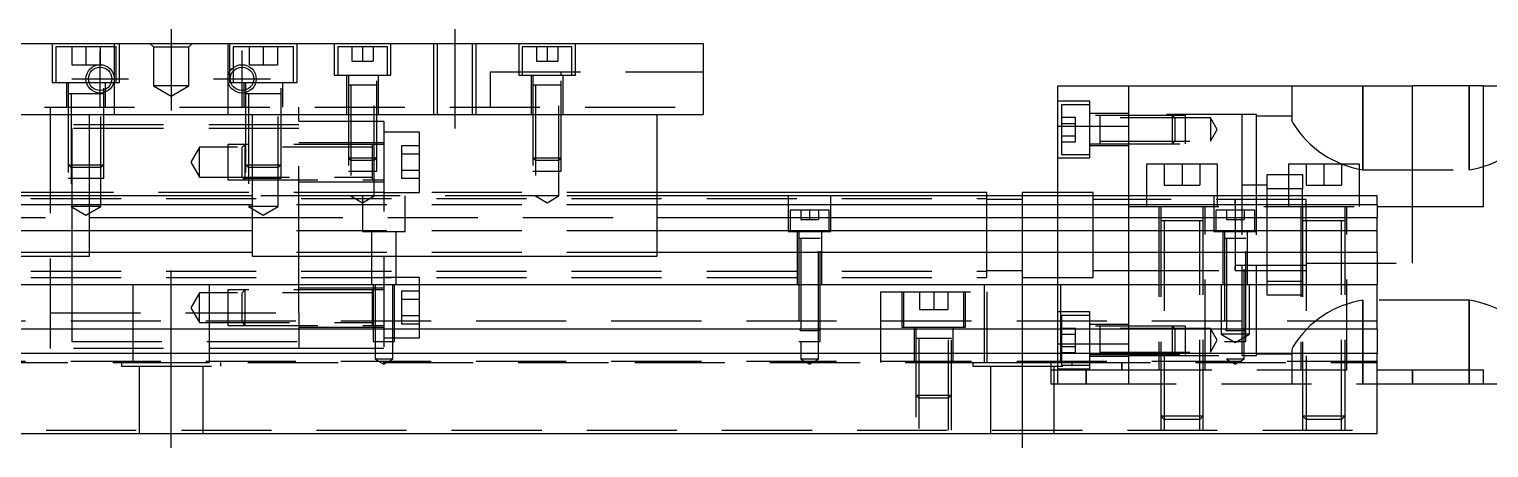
# Model space of a CAD drawing. Extents: x -10 to 540, y -258 to 102.
# Drawn here: x 150 to 355.7, y -224.1 to -165.1 of the extents above; entities that cross this region are included whole.
import ezdxf

# ---------------------------------------------------------------- set-up
doc = ezdxf.new("R2010")
doc.units = 0
doc.linetypes.add('CENTER', pattern=[50.8, 31.75, -6.35, 6.35, -6.35])
doc.linetypes.add('DASHED', pattern=[19.05, 12.7, -6.35])
doc.layers.get('0').update_dxf_attribs({"linetype": 'CONTINUOUS'})
doc.layers.add('CENTER', color=1, linetype='CENTER')

msp = doc.modelspace()

# ---------------------------------------------------------------- linework, layer by layer
at = {"color": 7, "linetype": 'CONTINUOUS'}
for p, q in [((95, -167.06), (245, -167.06)), ((245, -167.06), (245, -177.06)), ((295, -173.06), (305, -173.06)), ((295, -178.73029), (295, -173.06)), ((305, -173.06), (345, -173.06)), ((305, -188.56), (305, -173.06)), ((345, -190.06), (345, -173.06)), ((355, -173.06), (345, -173.06)), ((355, -190.06), (355, -173.06)), ((355, -173.06), (369, -173.06)), ((95, -177.06), (245, -177.06)), ((158.5, -197.06), (158.5, -177.06)), ((181.5, -197.06), (181.5, -177.06)), ((238.5, -197.06), (238.5, -177.06)), ((295, -178.73029), (305, -178.73029)), ((295, -188.56), (295, -178.73029)), ((317.5, -184.06), (307.5, -184.06)), ((307.5, -184.06), (307.5, -188.56)), ((317.5, -188.56), (317.5, -184.06)), ((337.5, -184.06), (327.5, -184.06)), ((327.5, -184.06), (327.5, -188.56)), ((337.5, -188.56), (337.5, -184.06)), ((181.5, -188.56), (158.5, -188.56)), ((285, -188.06), (238.5, -188.06)), ((340, -188.56), (238.5, -188.56)), ((285, -188.56), (285, -188.06)), ((290, -188.56), (290, -188.06)), ((295, -188.06), (290, -188.06)), ((320, -189.059994), (320, -199.060006)), ((320, -189.059994), (320, -189.81)), ((340, -189.812272), (340, -188.56)), ((181.5, -189.812272), (158.5, -189.812272)), ((340, -189.812272), (238.5, -189.812272)), ((320, -189.81), (320, -190.06)), ((321, -189.81), (320, -189.81)), ((320, -190.06), (320, -190.56)), ((324.5, -189.81), (321, -189.81)), ((327.5, -189.81), (324.5, -189.81)), ((329.5, -189.81), (327.5, -189.81)), ((330, -189.81), (329.5, -189.81)), ((340, -189.812272), (340, -191.58668)), ((340, -190.06), (355, -190.06)), ((158.5, -191.58668), (181.5, -191.58668)), ((238.5, -191.58668), (340, -191.58668)), ((320, -191.86), (320, -193.56)), ((340, -193.483076), (340, -191.58668)), ((181.5, -193.483076), (158.5, -193.483076)), ((340, -193.483076), (238.5, -193.483076)), ((320, -193.56), (320, -198.31)), ((320, -194.06), (320, -199.060006)), ((340, -196.537372), (340, -193.483076)), ((101.5, -197.06), (158.5, -197.06)), ((181.5, -196.537372), (158.5, -196.537372)), ((181.5, -197.06), (238.5, -197.06)), ((340, -196.537372), (238.5, -196.537372)), ((340, -196.537372), (340, -201.06)), ((320, -198.31), (330, -198.31)), ((0, -201.06), (340, -201.06)), ((340, -207.36), (340, -201.06)), ((340, -207.36), (0, -207.36)), ((340, -207.36), (340, -210.76)), ((340, -210.76), (0, -210.76)), ((340, -222.06), (340, -210.76)), ((340, -213.06), (355, -213.06)), ((345, -215.06), (345, -213.06)), ((355, -215.06), (355, -213.06)), ((340, -215.06), (345, -215.06)), ((345, -215.06), (355, -215.06)), ((355, -215.06), (369, -215.06)), ((0, -222.06), (340, -222.06))]:
    msp.add_line(p, q, dxfattribs=at)
at = {"color": 3, "linetype": 'DASHED'}
for p, q in [((153.25, -167.06), (153.25, -172.56)), ((162.25, -167.56), (153.75, -167.56)), ((153.75, -167.56), (153.75, -172.56)), ((156, -167.56), (156, -170.06)), ((158, -167.56), (158, -170.06)), ((160, -167.56), (160, -170.06)), ((162, -167.06), (162, -177.06)), ((162.25, -172.56), (162.25, -167.56)), ((162.75, -172.56), (162.75, -167.06)), ((167.5, -167.56), (167, -167.06)), ((167.5, -167.56), (167.5, -173.06)), ((167.5, -167.56), (172.5, -167.56)), ((172.5, -167.56), (173, -167.06)), ((172.5, -173.06), (172.5, -167.56)), ((178, -167.06), (178, -177.06)), ((178.25, -167.06), (178.25, -172.56)), ((187.25, -167.56), (178.75, -167.56)), ((178.75, -167.56), (178.75, -170.49875)), ((181, -167.56), (181, -170.06)), ((183, -167.56), (183, -170.06)), ((185, -167.56), (185, -170.06)), ((187.25, -172.56), (187.25, -167.56)), ((187.75, -172.56), (187.75, -167.06)), ((193, -167.06), (193, -171.56)), ((200.5, -167.56), (193.5, -167.56)), ((193.5, -167.56), (193.5, -171.56)), ((195.5, -167.56), (195.5, -169.56)), ((197, -167.56), (197, -169.56)), ((198.5, -167.56), (198.5, -169.56)), ((200.5, -171.56), (200.5, -167.56)), ((201, -171.56), (201, -167.06)), ((207.000006, -167.06), (207.000006, -177.06)), ((207.5, -167.06), (207.5, -177.06)), ((212.5, -177.06), (212.5, -167.06)), ((212.999994, -177.06), (212.999994, -167.06)), ((219, -167.06), (219, -171.56)), ((226.5, -167.56), (219.5, -167.56)), ((219.5, -167.56), (219.5, -171.56)), ((221.5, -167.56), (221.5, -169.56)), ((223, -167.56), (223, -169.56)), ((224.5, -167.56), (224.5, -169.56)), ((226.5, -171.56), (226.5, -167.56)), ((227, -171.56), (227, -167.06)), ((156, -170.06), (158, -170.06)), ((158, -170.06), (160, -170.06)), ((178.75, -170.49875), (178.75, -170.982968)), ((181, -170.06), (183, -170.06)), ((183, -170.06), (185, -170.06)), ((195.5, -169.56), (197, -169.56)), ((197, -169.56), (198.5, -169.56)), ((221.5, -169.56), (223, -169.56)), ((223, -169.56), (224.5, -169.56)), ((153.25, -172.56), (162.75, -172.56)), ((155.25, -172.56), (155.25, -176.06)), ((155.500006, -172.56), (155.500006, -186.06)), ((160.499994, -186.06), (160.499994, -172.56)), ((160.75, -176.06), (160.75, -172.56)), ((178.25, -172.56), (187.75, -172.56)), ((178.75, -170.982968), (178.75, -172.56)), ((180.25, -172.56), (180.25, -176.06)), ((180.500006, -172.56), (180.500006, -186.06)), ((185.499994, -186.06), (185.499994, -172.56)), ((185.75, -176.06), (185.75, -172.56)), ((193, -171.56), (201, -171.56)), ((194.75, -171.56), (194.75, -177.06)), ((194.999977, -171.56), (195.000006, -185.06)), ((198.999994, -185.06), (199.000023, -171.56)), ((199.25, -177.06), (199.25, -171.56)), ((215, -171.06), (215, -176.06)), ((215, -171.06), (245, -171.06)), ((219, -171.56), (227, -171.56)), ((220.75, -171.56), (220.75, -177.06)), ((220.999977, -171.56), (221.000006, -185.06)), ((224.999994, -185.06), (225.000023, -171.56)), ((225, -171.56), (225, -171.06)), ((225.25, -177.06), (225.25, -171.56)), ((160.500006, -174.16), (155.499994, -174.16)), ((155.9, -174.16), (155.9, -190.06)), ((160.1, -190.06), (160.1, -174.16)), ((172.5, -173.06), (167.5, -173.06)), ((167.5, -173.06), (170, -174.503376)), ((170, -174.503376), (172.5, -173.06)), ((185.500006, -174.16), (180.499994, -174.16)), ((180.9, -174.16), (180.9, -190.06)), ((185.1, -190.06), (185.1, -174.16)), ((199, -172.96), (195, -172.96)), ((195.35, -172.96), (195.35, -188.56)), ((198.65, -188.56), (198.65, -172.96)), ((225, -172.955), (221, -172.96)), ((221, -172.955), (221, -172.96)), ((221, -172.96), (221, -172.965)), ((221.35, -172.96), (221.35, -188.56)), ((224.65, -188.56), (224.65, -172.96)), ((225, -172.96), (225, -172.955)), ((225, -172.965), (225, -172.96)), ((328, -173.06), (328, -177.794622)), ((338, -184.864212), (338, -173.06)), ((338, -173.06), (338, -184.864212)), ((353, -173.06), (353, -184.864212)), ((353, -184.864212), (353, -173.06)), ((95, -176.06), (245, -176.06)), ((153, -177.06), (153, -176.06)), ((188, -177.06), (188, -176.06)), ((299.5, -175.210758), (295, -175.210758)), ((295.5, -175.710758), (295.5, -179.210758)), ((299.5, -175.710758), (295.5, -175.710758)), ((299.5, -183.210758), (299.5, -175.210758)), ((153, -188.935), (153, -177.06)), ((188, -178.56), (153, -178.56)), ((188, -197.06), (188, -177.06)), ((200, -178.06), (188, -178.06)), ((200, -178.06), (200, -210.06)), ((295.5, -177.478706), (297.5, -177.478706)), ((295.5, -178.344732), (297.5, -178.344732)), ((297.5, -178.344732), (297.5, -177.478706)), ((297.5, -180.076782), (297.5, -178.344732)), ((305, -176.960758), (299.5, -176.960758)), ((313, -177.210762), (299.5, -177.210762)), ((300.9, -177.210762), (300.9, -181.210752)), ((316.5, -177.560758), (300.9, -177.560758)), ((323, -177.06), (305, -177.06)), ((311.15, -179.210758), (311.15, -177.210758)), ((311.5, -177.560758), (311.15, -177.210758)), ((311.5, -177.560758), (311.5, -179.210758)), ((313, -181.210752), (313, -177.210762)), ((316.5, -177.560758), (316.5, -179.210758)), ((317.452628, -179.210758), (316.5, -177.560758)), ((321, -188.56), (321, -177.06)), ((323, -188.56), (323, -177.06)), ((328, -177.31), (323, -177.31)), ((328.0406, -178.042522), (328, -177.794622)), ((328.159074, -178.337602), (328.0406, -178.042522)), ((156, -179.06), (156, -184.56)), ((188, -179.06), (156, -179.06)), ((205, -179.56), (200, -179.56)), ((205, -188.06), (205, -179.56)), ((295.5, -179.210758), (295.5, -182.710758)), ((295.5, -180.076782), (297.5, -180.076782)), ((295.5, -180.942808), (297.5, -180.942808)), ((297.5, -180.942808), (297.5, -180.076782)), ((300.9, -180.860758), (316.5, -180.860758)), ((311.15, -181.210758), (311.15, -179.210758)), ((311.15, -181.210758), (311.5, -180.860758)), ((311.5, -179.210758), (311.5, -180.860758)), ((316.5, -179.210758), (316.5, -180.860758)), ((316.5, -180.860758), (317.452628, -179.210758)), ((174, -181.71), (172.787564, -183.81)), ((174, -185.91), (174, -181.71)), ((198.4, -181.71), (174, -181.71)), ((200, -181.31), (178, -181.310004)), ((178, -181.310004), (178, -186.309994)), ((180.4, -181.310003), (180.4, -186.309995)), ((200, -181.06), (188, -181.06)), ((198.4, -186.31), (198.4, -181.31)), ((202.5, -181.500598), (202.5, -186.119402)), ((205, -181.500598), (202.5, -181.500598)), ((205, -182.6553), (202.5, -182.6553)), ((295.5, -182.710758), (299.5, -182.710758)), ((299.5, -181.210752), (313, -181.210752)), ((299.5, -181.460758), (305, -181.460758)), ((155.5, -184.16), (160.5, -184.16)), ((155.5, -184.16), (155.9, -184.56)), ((160.1, -184.56), (155.9, -184.56)), ((156, -184.56), (156, -197.06)), ((160.1, -184.56), (160.5, -184.16)), ((172.787564, -183.81), (174, -185.91)), ((180.5, -184.16), (185.5, -184.16)), ((180.5, -184.16), (180.9, -184.56)), ((185.1, -184.56), (180.9, -184.56)), ((185.1, -184.56), (185.5, -184.16)), ((195, -183.21), (199, -183.21)), ((195, -183.21), (195.35, -183.56)), ((195.000006, -185.06), (198.999994, -185.06)), ((198.65, -183.56), (195.35, -183.56)), ((198.4, -183.659954), (198.4, -183.559986)), ((198.65, -183.56), (199, -183.21)), ((205, -184.9647), (202.5, -184.9647)), ((221, -183.21), (225, -183.21)), ((221, -183.21), (221.35, -183.56)), ((221.000006, -185.06), (224.999994, -185.06)), ((224.65, -183.56), (221.35, -183.56)), ((224.65, -183.56), (225, -183.21)), ((295, -183.210758), (299.5, -183.210758)), ((310, -184.06), (310, -187.06)), ((312.5, -184.06), (312.5, -187.06)), ((315, -184.06), (315, -187.06)), ((330, -184.06), (330, -187.06)), ((332.5, -184.06), (332.5, -187.06)), ((335, -184.06), (335, -187.06)), ((338, -184.864212), (353, -184.864212)), ((155.500006, -186.06), (160.499994, -186.06)), ((174, -185.91), (198.4, -185.91)), ((178, -186.309994), (200, -186.31)), ((180.500006, -186.06), (185.499994, -186.06)), ((188, -186.56), (200, -186.56)), ((205, -186.119402), (202.5, -186.119402)), ((310, -187.06), (312.5, -187.06)), ((312.5, -187.06), (315, -187.06)), ((324.5, -187.06), (321, -187.06)), ((324.5, -185.56), (327.5, -185.56)), ((324.5, -187.56), (324.5, -185.56)), ((327.5, -185.56), (329.5, -185.56)), ((329.5, -185.56), (329.5, -187.56)), ((330, -187.06), (332.5, -187.06)), ((332.5, -187.06), (335, -187.06)), ((55, -188.935), (285, -188.935)), ((156, -188.06), (101.5, -188.06)), ((158.5, -188.56), (144.65, -188.56)), ((153, -210.06), (153, -188.935)), ((200, -188.06), (156, -188.06)), ((195.35, -188.56), (181.5, -188.56)), ((198.65, -188.56), (195.35, -188.56)), ((195.35, -188.56), (197, -189.512628)), ((197, -189.512628), (198.65, -188.56)), ((197, -188.56), (197, -193.56)), ((221.35, -188.56), (198.65, -188.56)), ((200, -188.06), (205, -188.06)), ((200, -188.06), (205, -188.06)), ((203, -193.56), (203, -188.56)), ((238.5, -188.06), (205, -188.06)), ((224.65, -188.56), (221.35, -188.56)), ((221.35, -188.56), (223, -189.512628)), ((223, -189.512628), (224.65, -188.56)), ((238.5, -188.56), (224.65, -188.56)), ((257, -188.56), (257, -193.56)), ((263, -193.56), (263, -188.56)), ((285, -194.06), (285, -188.56)), ((290, -189.06), (285, -189.06)), ((290, -194.06), (290, -188.56)), ((300, -188.06), (295, -188.06)), ((295, -201.06), (295, -188.56)), ((300, -200.06), (300, -188.06)), ((330, -189.06), (300, -189.06)), ((305, -190.06), (305, -188.56)), ((307.5, -188.56), (307.5, -190.06)), ((317, -188.56), (317, -193.56)), ((317.5, -190.06), (317.5, -188.56)), ((320, -189.06), (319.995, -189.06)), ((320, -189.06), (320, -189.624922)), ((320, -189.624038), (320, -189.06)), ((320.005, -189.06), (320, -189.06)), ((321, -190.06), (321, -188.56)), ((323, -193.56), (323, -188.56)), ((327.5, -187.56), (324.5, -187.56)), ((324.5, -188.56), (324.5, -187.56)), ((324.5, -190.06), (324.5, -188.56)), ((329.5, -187.56), (327.5, -187.56)), ((327.5, -188.56), (327.5, -190.06)), ((329.5, -188.56), (329.5, -187.56)), ((329.5, -190.06), (329.5, -188.56)), ((330, -190.06), (330, -189.06)), ((337.5, -190.06), (337.5, -188.56)), ((158.5, -189.812272), (101.5, -189.812272)), ((160.1, -190.06), (155.9, -190.06)), ((155.9, -190.06), (158, -191.272436)), ((158, -191.272436), (160.1, -190.06)), ((185.1, -190.06), (180.9, -190.06)), ((180.9, -190.06), (183, -191.272436)), ((238.5, -189.812272), (181.5, -189.812272)), ((183, -191.272436), (185.1, -190.06)), ((262.75, -190.56), (257.25, -190.56)), ((257.25, -190.56), (257.25, -193.56)), ((258.75, -190.56), (258.75, -191.86)), ((260, -190.56), (260, -191.86)), ((261.25, -190.56), (261.25, -191.86)), ((262.75, -193.56), (262.75, -190.56)), ((305, -201.06), (305, -190.06)), ((305, -190.06), (340, -190.06)), ((309.25, -190.06), (309.25, -213.06)), ((309.500006, -190.06), (309.500006, -221.56)), ((315.499994, -221.56), (315.499994, -190.06)), ((315.75, -213.06), (315.75, -190.06)), ((322.75, -190.56), (317.25, -190.56)), ((317.25, -190.56), (317.25, -193.56)), ((318.75, -190.56), (318.75, -191.86)), ((320, -189.624922), (320, -190.059226)), ((320, -190.059226), (320, -190.459154)), ((320, -190.56), (320, -191.86)), ((321, -190.56), (321, -190.06)), ((321, -193.56), (321, -190.56)), ((321.25, -190.56), (321.25, -191.86)), ((322.75, -193.56), (322.75, -190.56)), ((324.5, -200.56), (324.5, -190.06)), ((329.25, -190.06), (329.25, -213.06)), ((329.5, -190.06), (329.500006, -221.56)), ((330, -192.06), (330, -190.06)), ((335.499994, -221.56), (335.499994, -190.06)), ((335.75, -213.06), (335.75, -190.06)), ((345, -194.06), (345, -190.06)), ((101.5, -191.58668), (158.5, -191.58668)), ((181.5, -191.58668), (238.5, -191.58668)), ((258.75, -191.86), (260, -191.86)), ((260, -191.86), (261.25, -191.86)), ((315.499994, -192.06), (309.500006, -192.06)), ((310, -192.06), (310, -221.56)), ((315, -221.56), (315, -192.06)), ((318.75, -191.86), (320, -191.86)), ((320, -191.86), (321.25, -191.86)), ((320, -191.959918), (320, -193.559894)), ((335.499994, -192.06), (329.5, -192.06)), ((330, -192.06), (330, -221.56)), ((335, -221.56), (335, -192.06)), ((158.5, -193.483076), (101.5, -193.483076)), ((238.5, -193.483076), (181.5, -193.483076)), ((197, -193.56), (203, -193.56)), ((198.25, -193.56), (198.25, -201.06)), ((201.75, -201.06), (201.75, -193.56)), ((257, -193.56), (263, -193.56)), ((258.25, -193.56), (258.25, -201.06)), ((261.5, -194.56), (258.5, -194.56)), ((258.500006, -193.56), (258.500006, -209.06)), ((258.75, -194.56), (258.75, -209.06)), ((261.37533, -194.56), (259.998804, -194.56)), ((261.25, -209.06), (261.25, -194.56)), ((261.499994, -209.06), (261.499994, -193.56)), ((261.75, -201.06), (261.75, -193.56)), ((285, -200.06), (285, -194.06)), ((290, -200.06), (290, -194.06)), ((317, -193.56), (323, -193.56)), ((318.25, -193.56), (318.25, -201.06)), ((321.5, -194.56), (318.5, -194.56)), ((318.500006, -193.56), (318.500006, -209.06)), ((318.75, -194.56), (318.75, -211.56)), ((320, -193.559894), (320, -194.260036)), ((320, -194.260036), (320, -198.49509)), ((321, -194.06), (321, -193.56)), ((321, -211.06), (321, -194.06)), ((321.25, -211.56), (321.25, -194.56)), ((321.499994, -209.06), (321.499994, -193.56)), ((321.75, -201.06), (321.75, -193.56)), ((323, -194.06), (323, -193.56)), ((323, -211.06), (323, -194.06)), ((345, -198.06), (345, -194.06)), ((158.5, -196.537372), (101.5, -196.537372)), ((156, -197.06), (156, -201.06)), ((238.5, -196.537372), (181.5, -196.537372)), ((188, -201.06), (188, -197.06)), ((55, -199.185), (285, -199.185)), ((285, -199.06), (290, -199.06)), ((300, -199.06), (305, -199.06)), ((305, -199.06), (320.005, -199.06)), ((319.995, -199.06), (329.5, -199.06)), ((320, -198.49509), (320, -199.06)), ((320, -199.06), (320, -198.495962)), ((320.005, -199.06), (329.5, -199.06)), ((329.5, -199.06), (330, -199.06)), ((330, -198.06), (345, -198.06)), ((55, -200.06), (285, -200.06)), ((156, -201.06), (156, -207.36)), ((164.638098, -212.06), (164.638098, -201.06)), ((175.361902, -201.06), (175.361902, -212.06)), ((188, -205.06), (188, -201.06)), ((200, -201.56), (188, -201.56)), ((198.500006, -201.06), (198.500006, -207.36)), ((198.75, -201.06), (198.75, -211.56)), ((205, -200.06), (200, -200.06)), ((201.25, -211.56), (201.25, -201.06)), ((201.499994, -207.36), (201.499994, -201.06)), ((205, -208.56), (205, -200.06)), ((284.638098, -212.06), (284.638098, -201.06)), ((290, -200.06), (295, -200.06)), ((295, -200.06), (300, -200.06)), ((295, -207.36), (295, -201.06)), ((295.361902, -201.06), (295.361902, -212.06)), ((305, -207.36), (305, -201.06)), ((318, -201.06), (318, -208.06)), ((322, -208.06), (322, -201.06)), ((324.5, -200.56), (329.5, -200.56)), ((324.5, -202.56), (324.5, -200.56)), ((174, -202.21), (172.787564, -204.31)), ((174, -206.41), (174, -202.21)), ((198.4, -202.21), (174, -202.21)), ((200, -201.81), (178, -201.810004)), ((178, -201.810004), (178, -206.809994)), ((180.4, -201.810003), (180.4, -206.809995)), ((198.4, -206.81), (198.4, -201.81)), ((202.5, -202.000598), (202.5, -206.619402)), ((205, -202.000598), (202.5, -202.000598)), ((205, -203.1553), (202.5, -203.1553)), ((270, -202.06), (285, -202.06)), ((270, -202.06), (270, -207.36)), ((273, -202.06), (273, -207.06)), ((273.25, -202.06), (273.25, -207.06)), ((275.5, -202.06), (275.5, -204.56)), ((277.5, -202.06), (277.5, -204.56)), ((279.5, -202.06), (279.5, -204.56)), ((281.75, -207.06), (281.75, -202.06)), ((282, -207.06), (282, -202.06)), ((285, -202.06), (285, -207.36)), ((329.5, -202.56), (324.5, -202.56)), ((353, -203.255788), (338, -203.255788)), ((338, -215.06), (338, -203.255788)), ((338, -203.255788), (338, -213.06)), ((353, -203.255788), (353, -215.06)), ((353, -213.06), (353, -203.255788)), ((153, -205.06), (188, -205.06)), ((172.787564, -204.31), (174, -206.41)), ((188, -205.06), (188, -207.36)), ((205, -205.4647), (202.5, -205.4647)), ((275.5, -204.56), (277.5, -204.56)), ((277.5, -204.56), (279.5, -204.56)), ((299.5, -204.909242), (295, -204.909242)), ((295.5, -205.409242), (295.5, -207.36)), ((299.5, -205.409242), (295.5, -205.409242)), ((299.5, -212.909242), (299.5, -204.909242)), ((340, -206.21), (0, -206.21)), ((188, -207.335918), (153, -207.335918)), ((156, -207.36), (156, -209.06)), ((174, -206.41), (198.4, -206.41)), ((178, -206.809994), (200, -206.81)), ((188, -207.06), (200, -207.06)), ((188, -207.36), (188, -210.06)), ((198.500006, -207.36), (198.500006, -209.06)), ((201.499994, -209.06), (201.499994, -207.36)), ((205, -206.619402), (202.5, -206.619402)), ((258.5, -207.31), (261.5, -207.31)), ((258.5, -207.31), (258.55, -207.36)), ((258.500006, -207.310006), (258.500006, -207.36)), ((258.55, -207.36), (258.75, -207.56)), ((261.25, -207.56), (258.75, -207.56)), ((261.25, -207.56), (261.45, -207.36)), ((261.45, -207.36), (261.5, -207.31)), ((261.499994, -207.36), (261.499994, -207.310006)), ((270, -207.36), (270, -210.76)), ((273, -207.06), (282, -207.06)), ((274.75, -207.06), (274.75, -212.06)), ((275.000006, -207.06), (275.000006, -221.56)), ((279.999994, -221.56), (279.999994, -207.06)), ((280.25, -212.06), (280.25, -207.06)), ((285, -207.36), (285, -210.76)), ((295, -209.38971), (295, -207.36)), ((295.5, -207.177192), (297.5, -207.177192)), ((295.5, -207.36), (295.5, -208.909242)), ((297.5, -208.043218), (297.5, -207.177192)), ((305, -206.659242), (299.5, -206.659242)), ((313, -206.909248), (299.5, -206.909248)), ((300.9, -206.909242), (300.9, -210.909242)), ((316.5, -207.259242), (300.9, -207.259242)), ((305, -210.76), (305, -207.36)), ((311.15, -208.909242), (311.15, -206.909242)), ((311.5, -207.259242), (311.15, -206.909242)), ((311.5, -207.259242), (311.5, -208.909242)), ((313, -210.909238), (313, -206.909248)), ((316.5, -207.259242), (316.5, -208.909242)), ((317.452628, -208.909242), (316.5, -207.259242)), ((318.5, -207.31), (321.5, -207.31)), ((318.5, -207.31), (318.55, -207.36)), ((318.500006, -207.310006), (318.500006, -207.36)), ((318.55, -207.36), (318.75, -207.56)), ((321.25, -207.56), (318.75, -207.56)), ((321.25, -207.56), (321.45, -207.36)), ((321.45, -207.36), (321.5, -207.31)), ((321.499994, -207.36), (321.499994, -207.310006)), ((156, -209.06), (188, -209.06)), ((198.500006, -209.06), (201.499994, -209.06)), ((200, -208.56), (205, -208.56)), ((258.500006, -209.06), (261.499994, -209.06)), ((258.75, -209.06), (258.75, -211.56)), ((261.25, -211.56), (261.25, -209.06)), ((280, -208.66), (275, -208.66)), ((275.4, -208.66), (275.4, -221.56)), ((279.6, -221.56), (279.6, -208.66)), ((295, -209.38971), (305, -209.38971)), ((295, -210.76), (295, -209.38971)), ((295.5, -208.043218), (297.5, -208.043218)), ((295.5, -208.909242), (295.5, -210.76)), ((295.5, -209.775268), (297.5, -209.775268)), ((297.5, -209.775268), (297.5, -208.043218)), ((297.5, -210.641294), (297.5, -209.775268)), ((311.15, -210.909242), (311.15, -208.909242)), ((311.5, -208.909242), (311.5, -210.559242)), ((316.5, -208.909242), (316.5, -210.559242)), ((316.5, -210.559242), (317.452628, -208.909242)), ((322, -208.06), (318, -208.06)), ((318, -208.06), (320, -209.2147)), ((318.500006, -209.06), (321.499994, -209.06)), ((320, -209.2147), (322, -208.06)), ((328.159074, -209.782398), (328.0406, -210.077478)), ((340, -211.91), (0, -211.91)), ((188, -210.06), (153, -210.06)), ((200, -210.06), (188, -210.06)), ((201.25, -211.56), (198.75, -211.56)), ((198.75, -211.56), (200, -212.281688)), ((200, -212.281688), (201.25, -211.56)), ((261.25, -211.56), (258.75, -211.56)), ((258.75, -211.56), (260, -212.281688)), ((260, -212.281688), (261.25, -211.56)), ((270, -210.76), (270, -212.06)), ((285, -210.76), (285, -212.06)), ((295, -212.06), (295, -210.76)), ((295.5, -210.641294), (297.5, -210.641294)), ((295.5, -210.76), (295.5, -212.06)), ((299.5, -210.909238), (313, -210.909238)), ((299.5, -211.159242), (305, -211.159242)), ((300.9, -210.559242), (316.5, -210.559242)), ((305, -213.06), (305, -210.76)), ((305, -211.06), (321, -211.06)), ((311.15, -210.909242), (311.5, -210.559242)), ((321.25, -211.56), (318.75, -211.56)), ((318.75, -211.56), (320, -212.281688)), ((320, -212.281688), (321.25, -211.56)), ((321, -211.06), (323, -211.06)), ((323, -210.81), (328, -210.81)), ((328.0406, -210.077478), (328, -210.325378)), ((328, -210.325378), (328, -215.06)), ((104.638098, -212.06), (235.361902, -212.06)), ((163, -212.06), (163, -212.56)), ((163, -212.56), (177, -212.56)), ((164.638098, -212.06), (175.361902, -212.06)), ((165.5, -212.56), (165.5, -222.06)), ((174.5, -222.06), (174.5, -212.56)), ((177, -212.56), (177, -212.06)), ((235.361902, -212.06), (284.638098, -212.06)), ((283, -212.06), (283, -212.56)), ((283, -212.56), (297, -212.56)), ((284.638098, -212.06), (295.361902, -212.06)), ((285.5, -212.56), (285.5, -222.06)), ((294, -212.06), (294, -213.06)), ((294, -213.06), (304, -213.06)), ((294, -213.06), (294, -215.06)), ((294.5, -222.06), (294.5, -212.56)), ((295, -215.06), (295, -212.06)), ((295, -212.909242), (299.5, -212.909242)), ((295.361902, -212.06), (340, -212.06)), ((295.5, -212.06), (295.5, -212.409242)), ((295.5, -212.409242), (299.5, -212.409242)), ((297, -212.56), (297, -212.06)), ((299, -215.06), (299, -213.06)), ((299, -213.06), (299, -215.06)), ((304, -213.06), (304, -212.06)), ((304, -212.06), (304, -213.06)), ((304, -213.06), (340, -213.06)), ((305, -215.06), (305, -213.06)), ((338, -213.06), (338, -215.06)), ((345, -213.06), (345, -215.06)), ((353, -215.06), (353, -213.06)), ((294, -215.06), (299, -215.06)), ((299, -215.06), (340, -215.06)), ((275, -216.66), (280, -216.66)), ((275, -216.66), (275.4, -217.06)), ((279.6, -217.06), (275.4, -217.06)), ((279.6, -217.06), (280, -216.66)), ((309.5, -219.56), (315.5, -219.56)), ((309.5, -219.56), (310, -220.06)), ((315, -220.06), (310, -220.06)), ((315, -220.06), (315.5, -219.56)), ((329.5, -219.56), (335.5, -219.56)), ((329.5, -219.56), (330, -220.06)), ((335, -220.06), (330, -220.06)), ((335, -220.06), (335.5, -219.56)), ((0, -221.56), (340, -221.56))]:
    msp.add_line(p, q, dxfattribs=at)
at = {"color": 3, "linetype": 'CONTINUOUS'}
for p, q in [((180.4, -181.310003), (180.000003, -181.71)), ((180.000005, -185.91), (180.000005, -181.71)), ((180.4, -186.309995), (180.000005, -185.91)), ((180.4, -201.810003), (180.000003, -202.21)), ((180.000005, -206.41), (180.000005, -202.21)), ((180.4, -206.809995), (180.000005, -206.41))]:
    msp.add_line(p, q, dxfattribs=at)
for centre in [(160, -172.06), (180, -172.06)]:
    msp.add_circle(centre, 2, dxfattribs=at)
at = {"color": 7, "linetype": 'CONTINUOUS'}
for centre in [(160, -172.06), (180, -172.06)]:
    msp.add_circle(centre, 1.65, dxfattribs=at)
at = {"color": 3, "linetype": 'DASHED'}
for centre, radius, start, end in [((340.184133, -170.888484), 14.145367, 211.77681625, 261.11763622), ((350.798725, -170.878539), 14.157848, 278.94468998, 328.49741024), ((340.184133, -217.231516), 14.145367, 98.88236378, 148.22318375), ((350.815867, -217.231516), 14.145367, 31.77681625, 81.11763622)]:
    msp.add_arc(centre, radius, start, end, dxfattribs=at)
at = {"layer": 'CENTER', "color": 1, "linetype": 'CENTER'}
for p, q in [((170, -165.06), (170, -176.503376)), ((210, -165.06), (210, -179.06)), ((160, -176.06), (160, -168.06)), ((180, -176.06), (180, -168.06)), ((156, -172.06), (164, -172.06)), ((176, -172.06), (184, -172.06)), ((170, -224.06), (170, -199.06)), ((290, -224.06), (290, -199.06))]:
    msp.add_line(p, q, dxfattribs=at)

doc.saveas('drawing.dxf')
